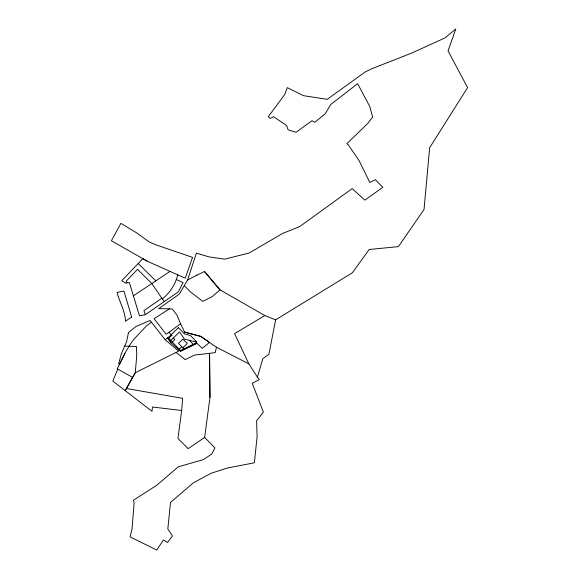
<?xml version="1.0" encoding="UTF-8"?>
<svg xmlns="http://www.w3.org/2000/svg" width="579" height="579" viewBox="0 0 579 579"><rect width="100%" height="100%" fill="white"/><g stroke="black" fill="none" stroke-linecap="round" stroke-linejoin="round"><path stroke-width="0.87" d="M209.569 353.306L209.967 397.397L204.64 437.449L188.161 448.645L177.927 438.462L181.69 410.504L182.653 398.323L126.425 388.509M187.589 280.019L196.411 253.117L208.816 256.859L224.638 259.175L249.194 252.987L282.69 233.395L299.64 226.613L352.191 188.609L364.864 200.146L382.784 187.299L375.344 179.656L369.807 182.486L359.146 160.709L348.225 144.736L346.835 143.73L367.846 123.363L372.673 116.936L369.706 106.37L357.619 83.68L330.804 104.423L325.217 113.788L314.795 122.314L311.98 120.714L296.035 132.302L288.139 129.855L286.576 125.469L273.577 116.705L270.017 118.434L268.316 116.647L284.68 94.609L287.3 87.632L303.555 95.701L327.258 99.327L365.197 71.948L372.232 68.554L411.553 53.138L445.027 37.903L455.796 28.95L448.037 50.945L467.6 87.603L429.647 147.761L424.023 209.511L398.381 246.647L369.199 249.477L352.372 272.774L275.618 319.84L268.938 354.225L262.837 358.698L257.387 377.117L259.363 379.629L252.263 383.327L263.394 412.176L256.613 420.709L257.098 436.566L254.391 462.795L227.59 467.977L211.089 473.275L193.393 482.792L170.516 502.427L167.816 528.945L172.404 535.879L167.497 542.501L163.423 539.946L156.75 550.05L130.058 536.871L132.019 529.097L134.096 503.397L133.452 500.22L156.822 485.216L178.296 466.84L203.41 459.588L211.769 454.066L214.932 447.907L204.669 437.442M216.474 347.212L215.207 352.64L194.566 355.086L185.244 359.624L176.081 352.459L135.305 372.71L125.223 390.651L135.305 372.71L136.753 355.188L136.456 346.539L124.709 346.054L121.272 354.087L118.652 363.887L119.462 364.343L126.027 351.243L129.899 344.874A87.291 87.291 0 0 1 134.299 338.867L146.118 326.245L151.372 322.163M177.724 274.815C175.495 284.267 169.958 292.873 162.344 298.887M117.747 369.076L112.825 381.098L152.038 411.322L152.458 407.001L181.69 410.504M124.709 346.054L126.519 341.95L128.509 332.498L135.804 326.621L150.019 320.448L165.145 339.692L178.708 351.149L176.081 352.459M124.861 353.436L117.255 368.801L132.656 377.436M170.791 340.401L179.555 331.962L184.484 339.113L196.657 342.153M172.354 342.023L174.894 339.584L173.331 337.955M179.244 349.188L181.784 346.741M182.819 347.82L187.292 343.521L182.986 339.041L178.513 343.347L183.854 348.898M165.145 339.692L171.152 335.118L169.14 332.208L180.597 323.748L176.812 314.838L172.274 308.918L158.755 308.607L179.244 294.168L187.56 280.026L197.005 275.097M161.874 298.199L143.968 310.605L145.264 314.73L139.43 315.736L129.349 282.501L125.657 283.109L121.742 280.728L142.847 258.675L147.746 261.462L185.251 278.173L192.554 257.387L155.375 244.649L149.114 241.913L136.637 232.859L120.888 223.335L111.4 240.763L147.746 261.462M145.264 314.73L178.477 291.729L183.058 282.559L176.291 279.548M133.394 295.833L170.038 271.392M169.14 332.208L166.086 334.184L154.079 318.682L169.488 308.839M275.618 319.84L264.849 315.569L234.553 333.627L248.869 363.887L257.387 377.117M196.838 343.282L180.416 351.243M196.969 275.097L204.517 271.508L220.013 289.869L264.849 315.569M180.597 323.748L184.484 332.071L200.732 336.37L216.445 347.219L248.869 363.887M184.484 332.071L200.732 336.385L209.489 342.421L202.31 348.326L196.831 343.296L180.416 351.25L171.087 342.804L167.592 337.825L171.087 342.804M138.215 263.517L155.816 280.873M184.26 285.635L190.325 291.78L202.795 301.406L212.413 296.477L219.984 289.876L204.488 271.515M189.268 340.199L193.256 344.339M164.212 301.608L151.807 283.551L137.52 269.3L126.331 281.047L126.939 282.899M209.54 353.313L209.938 397.404M178.455 327.671L171.427 334.43L171.999 335.255L168.8 338.331L180.518 350.512L195.543 343.231L196.751 342.066L190.44 335.509L184.484 333.931L178.455 327.671M131.665 317.068L125.469 321.164C125.151 310.916 119.542 302.144 117.03 292.438L123.928 291.042L131.665 317.068"/></g></svg>
